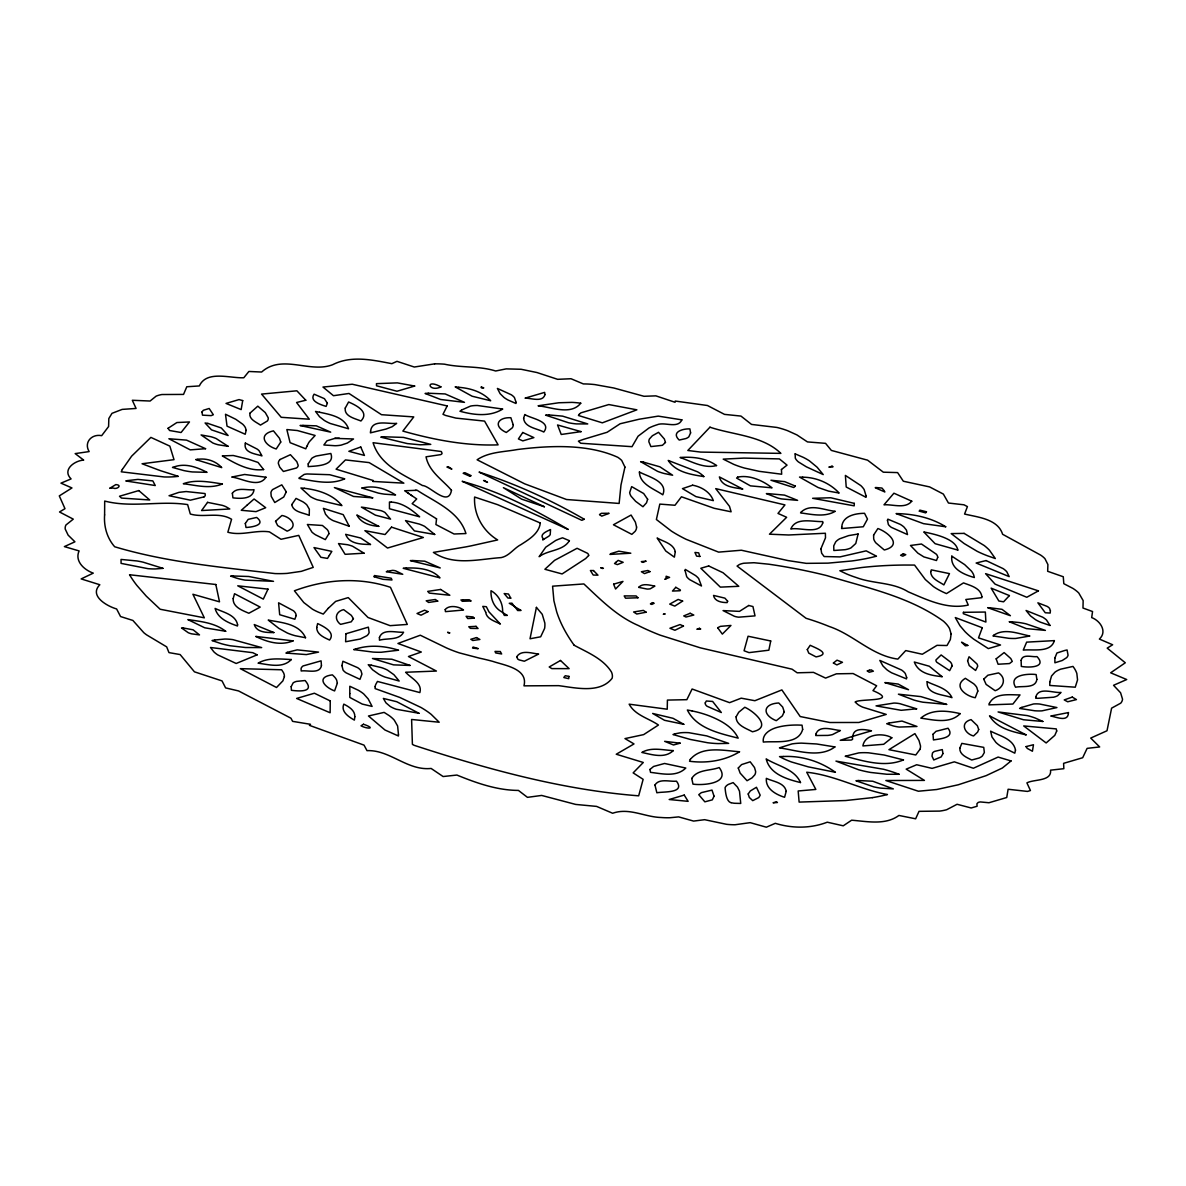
<?xml version="1.0" encoding="UTF-8"?>
<svg xmlns="http://www.w3.org/2000/svg" width="1186" height="1186" viewBox="0 0 1186 1186"><rect width="100%" height="100%" fill="white"/><g stroke="black" fill="none" stroke-linecap="round" stroke-linejoin="round"><path stroke-width="1.5" d="M542.906 539.763L548.644 536.309A28.019 10.896 11.6 0 0 550.215 534.619L550.541 529.564C547.102 531.209 538.414 534.501 543.692 539.17L542.788 539.734M375.206 686.694L375.102 688.592L399.83 697.457L420.971 707.464A78.736 30.643 11.6 0 1 431.215 714.387L439.191 722.23L411.601 719.472L412.402 744.378A48.137 18.724 11.6 0 1 414.033 745.268C486.675 769.017 562.149 789.876 638.676 795.821L643.138 779.335L633.146 772.887L643.301 762.479L616.26 754.237L634.006 743.933L624.978 738.596L643.642 734.623L658.452 725.031C648.712 718.301 635.029 715.247 629.158 704.173L667.229 709.213L667.421 700.081L686.842 699.681L692.105 689.007L729.583 702.661L741.206 698.169L754.874 700.718L781.87 689.911L800.194 716.537L829.859 722.511L858.842 722.482L886.238 714.417L862.859 707.212A18.383 7.16 11.6 0 1 857.789 704.44L855.121 702.053C859.405 698.332 900.619 702.32 872.97 690.623L876.647 685.79L853.09 673.544L836.397 673.826L825.589 678.095L813.477 672.373L797.185 672.803L792.04 669.186L700.348 647.838L660.053 635.118A135.308 52.658 11.6 0 1 638.246 625.467C616.779 616.186 600.59 599.582 583.868 583.942L552.587 586.18L553.906 600.753L556.664 611.739A426.96 166.144 11.6 0 0 574.187 645.273M852.867 736.58C853.223 727.107 865.35 729.509 871.488 730.813L852.304 736.462L852.645 739.13A7.783 3.024 11.6 0 1 851.133 740.064L840.237 740.301L852.304 736.462M478.091 648.534L473.095 647.052L472.532 648.045L477.958 648.742M919.787 510.128L926.488 511.774M926.429 511.848L925.643 512.886L919.091 511.077M875.535 487.49L881.969 488.054L884.03 490.5A59.359 23.097 11.6 0 0 884.86 491.953L875.283 487.802M601.08 567.694L603.392 568.287A5.411 2.105 11.6 0 1 602.503 568.465L601.421 568.168A7.412 2.891 11.6 0 0 600.857 567.931L600.887 567.886M481.368 386.962L483.755 387.881A6.567 2.55 11.6 0 0 483.384 387.97L481.842 388A7.116 2.772 11.6 0 1 481.279 387.748L481.175 387.155M109.987 488.143L115.872 484.57C122.973 485.089 116.658 489.892 113.293 488.069A78.839 30.673 11.6 0 0 109.987 488.143M451.762 468.989L448.086 466.632M451.599 469.063L446.944 467.047L447.878 466.706M664.916 579.242L665.924 578.812L666.161 576.233L669.586 577.389L665.227 579.109M483.562 480.552L487.52 482.391L484.11 480.419M663.3 614.274L665.168 613.888L663.789 614.17M869.382 670.253L871.295 669.882L873.37 671.187L869.249 672.225A25.751 10.022 11.6 0 0 868.76 671.913L867.174 670.92A28.449 11.074 11.6 0 1 869.397 670.268M334.852 438.375L326.951 440.821L323.852 444.987L335.03 445.728A25.855 10.066 11.6 0 0 341.183 445.106L347.365 443.045L353.532 438.968L334.852 438.375L339.27 438.138M415.337 490.352L416.227 490.322M434.58 363.865L414.285 367.023L396.984 361.345L391.825 363.672C372.315 359.936 351.382 355.177 332.688 364.695C309.931 373.531 282.209 353.724 261.617 372.033L248.882 371.47L243.797 377.756C229.98 378.393 206.586 370.076 199.352 385.939L186.795 386.755L183.533 394.419L161.889 394.523A34.364 13.372 11.6 0 0 156.137 396.139L150.103 401.031L132.313 400.275L136.079 408.444L122.173 409.392L111.988 413.336L108.83 418.525L108.593 426.53L101.67 435.677C91.737 433.616 83.569 442.467 89.158 451.584L75.178 453.601L83.672 460.094C74.629 460.613 61.776 469.804 71.086 478.907L60.975 483.147L71.946 487.95L59.3 495.896L64.978 508.675L59.522 511.981L73.28 519.142L65.956 524.983A43.348 16.871 11.6 0 0 65.23 529.075L68.121 535.123L74.926 541.809L64.385 546.598L79.091 550.927C74.451 561.274 84.325 569.992 93.264 573.135L81.167 578.916L99.832 584.742C88.683 595.876 107.214 606.268 116.613 608.952L120.557 616.542L132.876 620.441L143.788 632.672A46.61 18.131 11.6 0 0 146.723 634.94L166.677 646.874L168.961 652.611L180.139 654.568L194.445 671.825L222.034 680.912L225.607 687.91L238.549 690.934L290.955 718.212L292.601 721.355L310.495 724.305L309.413 725.343L364.043 745.134L366.993 750.649C389.853 749.626 407.347 770.959 431.111 768.454L443.104 776.533L456.906 775.051C476.505 783.057 497.008 790.306 518.43 790.425L527.459 797.348L541.661 795.435L575.714 804.434L596.602 806.406L612.628 813.255C629.173 807.399 644.547 817.035 661.017 817.495A40.517 15.774 11.6 0 0 670.001 817.732L678.644 816.887L693.588 821.083L704.647 819.689L726.558 824.314A35.995 14.01 11.6 0 0 735.024 824.759L750.189 822.654L766.349 827.191L775.288 823.321C792.174 828.525 810.69 828.599 827.265 822.194L843.246 825.812L851.622 820.208C867.129 821.409 885.423 825.426 898.914 815.449L915.636 818.8L919.017 811.343L939.683 811.091A47.811 18.605 11.6 0 0 946.695 809.712L957.072 804.271L971.171 807.977L977.101 806.243L976.923 803.737L978.094 802.537A7.501 2.921 11.6 0 1 980.451 801.944L988.946 802.744L1006.736 797.511L1008.115 789.253L1027.476 791.418L1030.441 790.543L1026.913 782.864C1034.044 779.054 1051.878 781.559 1050.559 770.159L1063.842 768.691L1063.605 763.339L1082.685 757.721L1087.117 748.366L1099.659 746.943L1090.72 738.077L1107.012 730.754L1111.608 708.146L1120.726 703.165A42.311 16.471 11.6 0 0 1122.534 699.177L1120.592 692.787L1113.55 685.3L1126.7 679.534L1110.645 672.803L1125.306 662.781L1107.205 648.134L1112.631 644.769L1099.378 639.061C1107.576 631.589 1100.223 620.723 1091.698 617.595L1092.543 611.531L1082.981 608.033L1083.159 600.605L1078.786 593.03A39.449 15.359 11.6 0 0 1072.885 588.389L1063.812 583.69L1063.279 576.752L1047.668 571.296L1047.905 564.551L1044.985 558.739A30.362 11.816 11.6 0 0 1040.611 555.078L1002.615 534.278C997.811 518.919 977.872 517.244 964.574 514.042L967.42 506.6L963.981 504.806L948.444 503.027L943.359 494.073L929.602 486.912L903.332 481.219L897.609 472.591L883.333 472.191L867.574 460.168L831.356 450.428L825.56 443.342L807.458 441.918L796.918 434.921L787.578 430.681A37.166 14.454 11.6 0 0 776.949 427.449L751.524 424.425L740.953 416.078L724.498 414.374L707.449 405.508L675.234 401.046L675.071 402.276L655.873 395.857L643.998 396.287L613.888 388.015L594.883 384.59A48.166 18.739 11.6 0 0 583.349 383.923L571 378.734L557.628 379.327L536.947 372.537L521.143 369.276L506.2 368.876L495.674 370.996C478.833 365.748 461.68 367.971 444.454 364.176A48.715 18.961 11.6 0 0 434.58 363.865M731.317 802.759L733.467 803.144A7.516 2.921 11.6 0 0 734.831 803.278L740.731 803.441L739.501 791.181L737.499 787.133L733.156 782.612L728.352 784.42A28.093 10.926 11.6 0 0 725.076 787.756C725.506 792.47 726.366 801.425 730.961 802.7M574.187 645.273C587.441 652.448 602.992 658.601 611.353 671.839A50.85 19.791 11.6 0 1 612.095 678.318C599.968 693.78 575.818 687.836 558.636 685.656L523.975 685.849C528.378 668.637 504.317 665.302 492.872 661.403A94.183 36.647 11.6 0 0 479.5 658.171L459.293 652.863A64.029 24.921 11.6 0 1 446.44 647.912L420.289 635.222L397.947 643.464L421.312 652.018L408.473 656.51L436.418 671.054L405.642 672.254C410.83 678.14 422.69 683.18 419.874 692.58L377.459 681.446L376.125 683.773A47.633 18.531 11.6 0 0 375.132 686.679M407.954 493.02L408.755 493.554M411.082 495.14L411.839 495.644M349.796 693.602L349.796 697.442L362.279 704.084L372.093 706.411L368.194 698.925L363.776 694.003A34.913 13.58 11.6 0 0 358.202 690.208L349.811 686.264L349.796 693.602M675.279 551.698L674.374 557.153L665.761 551.001L657.148 537.999C663.389 541.661 673.515 543.544 675.279 551.698M291.786 504.599C293.031 512.174 303.512 512.708 309.249 515.376L309.338 509.194L306.922 505.014A24.535 9.547 11.6 0 0 302.801 501.767L296.055 498.402L291.786 504.599M398.466 734.534L398.452 736.002L384.961 729.998L368.475 715.988L384.116 712.386L389.186 715.618A43.689 17.004 11.6 0 1 394.315 720.213L397.621 725.995L398.466 734.534M245.309 523.471L246.006 527.488C251.892 527.133 266.509 525.072 256.665 517.437L248.185 519.364L245.309 523.471M353.413 618.632L351.264 621.805L340.53 624.37C333.859 619.344 335.534 611.546 343.629 609.619L351.323 615.371L353.413 618.632M714.046 796.206L712.312 799.853L704.855 801.825L698.762 794.694L701.341 792.648L712 790.098L714.046 796.206M316.736 627.483C316.543 634.436 324.327 637.608 329.589 640.04C335.875 632.257 323.289 626.327 317.626 623.569L316.736 627.483M485.697 612.228C486.586 619.136 495.125 621.227 500.373 624.058L488.928 611.813L486.349 606.713L482.761 606.387L485.697 612.228M201.976 411.987L202.509 415.159L211.123 415.634L213.332 414.744L209.166 408.488L203.325 410.297L201.976 411.987M341.939 665.568L343.021 669.971A17.568 6.834 11.6 0 0 346.119 672.847L359.981 679.326L361.952 674.063L360.974 670.742A18.012 7.012 11.6 0 0 357.623 667.659L342.902 661.269L341.939 665.568M738.27 768.024L740.138 773.094L747.047 780.714L751.983 777.912L754.815 774.814A41.673 16.219 11.6 0 0 755.615 771.36L754.504 767.535L750.204 761.812L741.576 764.585L738.27 768.024M1026.038 746.602L1027.254 748.41L1032.428 751.242L1033.466 744.734L1026.038 746.602M330.257 700.926L330.123 712.756L296.633 698.45L314.394 693.232L330.257 700.926M245.354 443.06C243.071 452.948 255.479 453.764 261.958 455.884L259.141 450.813A14.973 5.826 11.6 0 0 256.977 448.99L245.354 443.06M983.728 679.148L986.129 684.411L995.173 690.712C1003.608 687.806 1006.825 678.333 998.582 672.907L987.894 675.219L983.728 679.148M104.605 514.917C103.745 526.347 107.007 538.088 114.686 546.761C166.589 562.312 221.367 567.249 275.033 573.579A68.299 26.581 11.6 0 0 287.16 573.387L301.274 571.355L313.237 567.382L298.753 535.375L281.023 539.289L269.4 531.862C255.524 529.786 241.647 536.087 227.845 532.232L231.581 519.26C218.861 511.551 203.799 518.06 190.309 514.012L187.64 504.599C160.11 500.403 131.957 508.097 104.694 501.055L104.605 514.917M445.239 609.545L445.447 611.635L463.474 610.034C459.19 606.387 448.99 604.667 445.239 609.545M942.944 753.57L941.18 756.905L933.767 759.974L932.003 756.149L932.463 753.11A18.679 7.264 11.6 0 1 934.598 751.39L942.292 749.596L942.944 753.57M1054.873 658.067L1054.903 662.796L1062.256 660.498L1066.629 657.681A31.874 12.409 11.6 0 0 1068.052 655.146L1067.074 649.972L1064.88 650.447L1056.904 652.997L1054.873 658.067M286.286 491.834L283.736 497.023L274.767 502.523L271.223 496.341L270.912 492.65A35.921 13.98 11.6 0 1 272.602 489.581L281.794 484.837L286.286 491.834M291.178 686.679L291.415 690.296C299.124 691.29 315.313 692.565 305.128 680.527L296.559 681.387A18.665 7.264 11.6 0 0 293.105 682.928L291.178 686.679M523.619 418.376C524.583 427.583 537.214 428.413 543.796 432.03C552.202 421.238 530.587 418.525 524.79 414.507L523.619 418.376M717.678 627.735L722.333 634.11L730.947 625.452L720.436 626.356L717.678 627.735M951.809 556.16C950.105 569.072 964.337 574.691 974.373 577.538L973.676 574.943A52.11 20.281 11.6 0 0 971.438 571.103L964.663 564.61L951.809 556.16M1050.411 610.731L1050.173 613.058L1045.266 612.762L1037.883 602.814L1047.119 606.387A11.074 4.314 11.6 0 1 1049.506 608.314L1050.411 610.731M927.185 681.728C925.881 694.685 943.596 694.388 951.958 697.664C947.629 688.162 935.724 686.042 927.185 681.728M951.128 634.006L950.342 639.58L947.006 645.525L937.014 645.332L922.308 654.242L905.733 650.565L897.861 659.105C871.562 655.517 853.668 634.673 829.147 626.46A114.152 44.416 11.6 0 0 806.065 618.291L737.069 566.063L739.293 564.595A23.809 9.266 11.6 0 1 743.83 563.231L753.955 562.727L768.706 564.195A230.069 89.528 11.6 0 1 827.072 575.67C866.669 587.767 909.262 596.499 943.419 621.168A59.433 23.127 11.6 0 1 949.601 628.699L951.128 634.006M337.343 683.136L334.6 690.919C324.208 687.05 315.758 676.969 332.391 674.864L334.645 677.087A34.928 13.595 11.6 0 1 336.676 680.201L337.343 683.136M246.139 430.385L245.22 434.254L227.03 426.159L225.488 414.24L235.806 419.31L242.7 424.203A30.717 11.949 11.6 0 1 245.487 427.879L246.139 430.385M1049.788 682.069L1049.773 685.449L1075.257 687.198L1077.54 679.904L1076.844 673.5A80.574 31.355 11.6 0 0 1074.042 667.911L1072.974 666.428L1060.684 669.171A50.687 19.732 11.6 0 0 1054.932 672.21L1051.537 676.005L1049.788 682.069M705.255 702.927L705.388 704.217A11.667 4.536 11.6 0 0 707.019 706.233L721.34 712.534L712.638 701.445L706.337 701L705.255 702.927M981.86 596.691L981.815 597.67L965.819 599.493L968.25 605.053C947.406 609.856 926.933 599.775 908.224 591.829C892.539 582.029 873.311 583.942 856.336 577.552A51.458 20.029 11.6 0 1 846.344 573.831L839.851 570.733L861.614 567.545A254.264 98.942 11.6 0 1 904.251 565.04L914.554 565.07L925.317 579.524L933.412 586.581A51.724 20.132 11.6 0 0 942.603 591.844L946.458 593.608L963.492 582.904C970.311 585.528 980.837 587.989 981.86 596.691M345.941 633.754L345.615 641.745L360.203 639.046L366.919 635.696A35.476 13.802 11.6 0 0 369.128 632.464L368.372 627.157L345.941 633.754M820.905 548.777L821.661 553.225L824.137 556.545L840.014 556.901L866.18 550.853L876.454 556.19A191.331 74.451 11.6 0 1 851.637 560.993L828.006 563.142L806.243 563.35L787.889 560.563L741.369 550.23L718.612 552.127L686.249 539.363A105.613 41.095 11.6 0 1 671.409 531.106L656.392 519.512L659.816 504.094L674.982 505.266L681.446 496.786L714.224 508.305L731.125 511.803L729.479 506.318L715.736 488.632L784.954 504.91L777.986 513.419L786.644 517.289L769.477 534.189L788.66 534.99L825.382 533.255L825.486 537.836L820.905 548.777M513.197 424.736L513.167 425.596A30.54 11.89 11.6 0 1 512.219 427.894L506.289 432.475C492.857 426.337 497.571 417.087 510.855 417.724L513.197 424.736M854.305 503.368L854.187 505.844L812.632 498.298L830.734 497.764L854.305 503.368M1021.116 660.32L1021.324 666.399C1028.306 667.792 1047.446 667.762 1037.009 656.599C1032.235 657.34 1022.584 653.516 1021.116 660.32M379.431 637.519L379.461 640.203C387.185 637.92 399.371 640.603 403.566 632.227C396.198 632.82 382.618 628.12 379.431 637.519M1036.861 679.37C1035.719 688.814 1022.095 685.656 1015.542 687.228C1008.1 674.671 1028.351 673.529 1036.134 674.552L1036.861 679.37M233.182 598.634C232.604 607.099 242.581 610.508 248.852 613.251L260.194 607.084L234.531 593.726L233.182 598.634M977.827 691.038L975.263 697.724C965.864 696.212 952.462 686.012 965.36 678.318L973.676 683.759A31.785 12.364 11.6 0 1 976.819 687.509L977.827 691.038M959.815 748.262C959.474 754.741 966.975 757.587 971.734 760.018L979.117 758.017A31.785 12.364 11.6 0 0 982.408 755.927L984.35 752.502L983.743 747.373L961.831 743.385L959.815 748.262M866.121 496.03L866.047 497.334L846.211 487.016L845.396 475.438L860.784 485.563A46.55 18.116 11.6 0 1 864.134 489.536L866.121 496.03M624.933 467.091L620.975 485.03L619.136 503.442L566.523 499.514L524.672 483.829L477.098 459.783C488.943 451.777 503.739 452.044 517.333 449.538C549.578 445.506 587.796 443.683 617.758 457.292A30.199 11.756 11.6 0 1 621.731 460.479L624.933 467.091M748.203 793.968L749.315 797.466L752.739 800.639L758.788 797.57L760.196 795.213L756.46 787.282L750.323 790.943L748.203 793.968M354.822 716.744L354.377 720.095C348.862 717.011 340.545 711.63 343.821 704.143C348.743 706.663 355.133 710.34 354.822 716.744M822.758 522.937C819.022 534.975 800.016 527.044 790.825 529.015C795.85 516.74 812.573 522.018 822.699 521.573L822.758 522.937M1056.711 731.006L1054.799 735.364L1046.141 742.955L1023.711 725.936L1056.252 728.901L1056.711 731.006M654.954 785.028L656.866 792.782C663.404 791.403 685.716 793.493 676.465 781.159C669.808 781.915 659.09 778.09 654.954 785.028M736.106 716.833C735.898 725.343 746.365 728.397 752.443 731.777C772.931 727.581 754.266 711.481 744.808 707.256L738.73 712.237L736.106 716.833M691.764 778.461L692.98 784.124C702.972 785.636 731.139 783.62 719.205 767.55C710.281 770.885 697.16 769.314 691.764 778.461M967.598 660.765L969.229 665.598L975.589 670.461L977.664 666.339A23.661 9.206 11.6 0 0 976.923 663.908L969.066 656.762L967.598 660.765M952.091 665.895L949.66 670.653L936.836 662.277A12.156 4.729 11.6 0 1 935.962 659.95L941.135 654.954L950.475 662.055A26.477 10.303 11.6 0 1 951.973 664.946L952.091 665.895M781.426 469.523L781.678 474.222L759.173 471.331L744.467 468.055A44.371 17.271 11.6 0 1 733.689 464.334L723.208 459.13L743.963 458.092L779.395 458.908L787.03 465.12L781.426 469.523M815.835 734.238L815.731 735.528L827.828 735.409A31.844 12.394 11.6 0 0 832.572 734.549L840.385 730.517C833.002 729.968 819.17 724.424 815.835 734.238M685.078 570.51L686.694 576.692A26.225 10.214 11.6 0 0 689.733 579.672L701.489 585.988L698.673 578.575A34.186 13.298 11.6 0 0 695.589 575.595L685.286 569.399L685.078 570.51M636.585 527.044L636.497 528.17A45.187 17.582 11.6 0 1 635.103 531.372L631.827 534.352L613.429 524.775L631.085 515.05L635.385 522.151L636.585 527.044M296.189 615.549L294.869 619.24L279.688 614.704L278.577 602.799L293.476 610.775A21.185 8.243 11.6 0 1 295.759 613.696L296.189 615.549M647.645 499.291L646.518 502.805L642.96 506.748L635.622 501.322L631.071 496.237A40.146 15.626 11.6 0 1 629.677 492.575L631.664 486.631L643.672 493.524L647.645 499.291M786.199 791.358L784.583 797.274C776.029 794.605 765.355 788.853 766.349 778.342C773.02 781.604 784.658 782.538 786.199 791.358M544.952 394.627C542.817 402.677 530.928 398.007 525.072 398.14L544.641 392.388L544.952 394.627M858.115 534.011L855.773 543.499L850.97 547.888A29.442 11.46 11.6 0 1 845.144 549.681L833.847 550.497L833.743 545.856L835.656 541.958A47.677 18.546 11.6 0 1 839.718 538.77L848.642 535.612L858.115 534.011M639.402 472.028C639.625 484.244 654.242 488.943 662.796 494.814C668.474 481.412 647.897 476.609 639.402 472.028M930.713 571.637C930.684 578.635 939.001 581.555 943.863 584.906L949.482 573.624L931.336 569.873L930.713 571.637M308.227 463.874L308.167 466.632C315.861 465.905 335.401 466.068 330.835 453.482L316.188 456.047A39.153 15.24 11.6 0 0 311.71 458.389L308.227 463.874M321.45 665.539C320.027 674.374 307.248 669.942 301.2 670.994L301.081 668.593A23.364 9.088 11.6 0 1 303.097 665.939L321.08 660.854L321.45 665.539M690.593 432.89L688.844 436.819A24.239 9.429 11.6 0 1 685.908 438.553L679.207 440.065C670.639 431.926 683.121 428.531 689.896 428.917L690.593 432.89M937.726 557.331L936.466 560.518L923.894 556.916L917.845 553.121L910.492 545.471L921.478 544.018L936.391 554.247A21.926 8.539 11.6 0 1 937.726 557.331M1035.823 696.938L1035.704 698.228L1038.032 698.302L1053.568 697.22A27.026 10.511 11.6 0 0 1057.586 695.722L1061.04 692.431C1053.642 693.321 1038.551 686.516 1035.823 696.938M649.943 769.477L650.536 772.353C662.07 773.717 676.494 777.334 685.79 768.039L664.56 763.473L653.59 766.467L649.943 769.477M906.653 677.473L906.519 678.896L891.768 672.877A33.267 12.942 11.6 0 1 886.668 669.571L882.918 665.924L879.819 660.409L901.597 670.046A23.824 9.266 11.6 0 1 905.318 673.559L906.653 677.473M568.969 676.405L568.746 678.674L563.824 677.547A41.895 16.307 11.6 0 0 564.047 677.147L565.277 675.723L568.969 676.405M963.432 612.317L963.299 613.666L985.892 622.057L985.344 612.05L963.432 612.317M807.295 649.587L808.748 653.101L816.072 656.896C831.994 653.946 816.383 648.268 810.201 645.288L807.295 649.587M284.388 676.509L282.92 680.823L276.516 687.495L240.313 668.652L281.66 669.779L283.498 672.684A43.215 16.812 11.6 0 1 284.388 676.509M232.337 493.243L232.93 497.853C240.209 498.669 252.707 499.499 254.041 489.714C247.325 490.619 236.874 486.764 232.337 493.243M237.585 624.77L237.452 625.986C228.542 622.917 217.72 618.543 215.111 608.418C223.042 612.258 235.732 614.63 237.585 624.77M436.552 518.845L435.914 524.553L454.045 533.996L465.95 533.552C459.264 511.418 434.951 501.989 417.146 490.278L404.648 490.767L416.716 498.95L412.15 503.665L436.552 518.845M841.763 526.969L841.586 528.541L863.289 526.762L867.485 519.083L864.55 513.316C855.536 513.345 842.49 515.821 841.763 526.969M887.469 520.298L888.358 524.494A19.599 7.62 11.6 0 0 891.353 527.37L907.498 534.56L906.46 530.142L904.088 527.162A23.527 9.162 11.6 0 0 900.248 524.36L887.854 519.157L887.469 520.298M328.878 533.774L325.32 539.615L315.609 534.856A29.19 11.356 11.6 0 1 311.918 532.084L307.396 524.494L322.444 525.487L327.039 529.401A25.529 9.933 11.6 0 1 328.626 532.069L328.878 533.774M932.997 734.282L933.441 739.945C939.49 738.834 955.486 738.048 948.059 728.248L936.036 731.302L932.997 734.282M802.67 729.42C798.252 745.134 775.792 740.835 763.31 742.065C762.005 733.437 771.389 728.693 778.431 727.062A55.357 21.541 11.6 0 1 797.496 725.031L802.032 725.165L802.67 729.42M370.61 431.141L370.403 432.86L386.058 429.05L392.21 426.693L396.643 423.358C388.578 424.395 371.915 418.806 370.61 431.141M996.166 658.823L998.078 664.234L1009.494 663.567L1012.281 661.403L1010.768 658.526L1004.127 652.582L996.166 658.823M1015.498 750.101L1014.786 753.169L1000.999 746.365A38.886 15.136 11.6 0 1 995.869 742.362L991.956 736.921L990.621 731.154C999.398 735.839 1013.378 738.789 1015.498 750.101M327.38 403.225L326.091 406.398C321.243 404.826 309.012 401.298 314.112 394.182L324.43 398.674L327.38 403.225M540.297 523.011C539.052 533.463 529.045 539.393 521.01 544.582C513.879 548.214 509.461 555.863 501.233 557.598C478.759 559.11 453.823 566.182 433.409 552.409L465.327 546.983A360.351 140.215 11.6 0 0 471.213 545.827L497.646 539.941C482.732 530.987 473.599 514.442 474.593 497.038L497.69 504.702L540.297 523.011M451.481 490.307C448.352 507.652 430.088 485.697 422.498 485.534C403.625 474.815 379.98 465.431 373.071 442.704L441.34 451.525L442.037 453.274A6.716 2.609 11.6 0 1 440.406 454.683L426.026 456.818C429.065 471.835 442.838 480.034 451.481 490.307M516.118 402.425L515.954 403.477L508.127 400.053A27.486 10.689 11.6 0 1 503.931 397.399L500.107 393.663L497.408 388.445L511.329 394.79A21.689 8.435 11.6 0 1 514.428 397.547L516.118 402.425M873.608 535.064L873.697 538.933A39.108 15.225 11.6 0 0 875.876 542.891L884.311 549.993C903.213 545.264 888.181 532.188 877.907 528.541L873.608 535.064M516.799 656.703L517.645 658.956A5.144 2.001 11.6 0 0 519.32 659.95L524.345 661.225L538.622 654.064C531.877 653.367 521.247 649.483 516.799 656.703M1054.384 640.618C1050.722 653.13 1033.199 649.024 1023.266 650.106L1026.646 642.145L1054.384 640.618M280.756 442.022L276.219 448.96C264.819 445.61 257.451 434.447 273.447 430.859L279.466 438.271L280.756 442.022M275.552 521.321L277.672 525.591L287.16 531.165C299.109 526.421 290.778 516.977 281.912 515.48L275.552 521.321M345.259 408.073C344.029 416.449 355.163 418.51 360.915 421C369.958 411.883 355.681 405.093 348.595 401.995L345.259 408.073M242.7 400.586L241.158 409.6L226.037 403.418L239.023 399.593L242.7 400.586M784.242 711.763L782.345 715.899L776.281 720.688C761.931 714.98 762.717 703.802 778.757 702.987L782.686 707.064L784.242 711.763M374.183 576.767L382.959 579.317L392.003 579.984L391.232 578.234L374.405 575.551L374.183 576.767M978.702 729.449L977.635 732.103L973.543 735.972C964.5 733.63 959.518 722.704 971.067 719.62L977.353 725.669L978.702 729.449M681.876 419.859C677.725 429.184 664.442 421.43 656.925 424.84A94.361 36.722 11.6 0 0 648.964 427.998L638.083 436.196L632.005 446.677L580.68 443.238L578.397 441.162L582.86 439.591A75.771 29.487 11.6 0 1 585.662 438.716L607.128 432.267L620.13 423.758L639.195 419.221L658.23 416.123L681.876 419.859M891.828 737.796L883.674 744.289L862.889 745.935C864.831 733.422 883.763 732.74 891.828 737.796M770.722 640.989L768.854 650.195L749.033 652.626L744.067 650.758L748.069 636.23L770.722 640.989M536.413 607.38L530.023 638.765L540.668 636.793L544.596 628.447A130.742 50.879 11.6 0 0 544.834 623.035L542.239 614.304L536.413 607.38M1068.453 712.578C1068.349 722.63 1056.37 716.937 1050.781 716.033L1068.453 712.578M795.169 453.867L795.287 458.107A24.446 9.518 11.6 0 0 798.445 461.947L806.361 466.824L823.232 474.593L817.124 467.225L809.415 460.85A43.23 16.826 11.6 0 0 803.174 457.307L795.169 453.867M727.641 601.213L727.122 602.592C721.963 602.577 714.684 601.569 713.527 595.416L724.898 598.144L727.641 601.213M613.607 584.179L615.578 589.012L622.976 581.407L613.607 584.179M588.641 555.508L585.691 558.547L562.105 573.95L544.878 569.28L554.559 560.37L577.078 548.288L587.515 553.299A9.681 3.766 11.6 0 1 588.612 554.974L588.641 555.508M249.964 413.173C248.6 419.31 256.487 422.216 260.475 425.092L267.413 420.941A27.219 10.585 11.6 0 0 268.199 417.754L265.279 412.58L257.807 406.161L249.964 413.173M665.465 442.452L662.411 445.313L650.892 446.588L648.89 441.844A34.69 13.506 11.6 0 1 649.454 438.953L652.374 435.751L658.526 432.312L664.353 438.983L665.465 442.452M989.42 703.328L988.916 704.869L1012.918 704.039L1020.004 694.922C1009.894 694.981 995.024 692.491 989.42 703.328M372.953 481.442L403.863 483.162L369.128 462.599L345.452 459.916L336.083 469.182L373.264 480.523L372.953 481.442M440.925 386.888C428.457 392.759 424.647 377.963 440.925 386.888M982.29 627.75L978.509 637.89L1000.51 645.006L988.309 648.594L973.765 639.195A108.578 42.251 11.6 0 1 964.959 631.575L959.948 625.689L955.308 617.565L982.29 627.75M690.296 759.411L689.54 761.249C706.693 763.502 724.676 760.804 739.604 751.761C723.697 750.619 702.023 745.46 690.296 759.411M265.96 477.217C258.681 488.617 241.914 478.225 231.759 477.054L244.612 474.474L265.96 477.217M306.922 446.247L305.766 448.827L290.096 442.675L286.849 429.554L297.33 430.533L315.135 435.47L309.59 441.459A81.463 31.696 11.6 0 0 308.538 442.986L306.922 446.247M122.336 469.434L121.254 471.806L164.128 476.95A56.498 21.985 11.6 0 0 174.757 476.713L178.315 476.357L160.97 470.827A104.694 40.739 11.6 0 1 158.034 469.775L142.068 463.756L174.016 459.664L169.85 446.129L150.889 437.397L131.631 456.165L122.336 469.434M919.921 749.404L915.77 754.963L888.951 749.671L914.91 733.615L919.017 740.538L920.499 745.92A55.401 21.556 11.6 0 1 919.921 749.404M268.006 589.145L263.307 599.108L237.749 585.81L268.006 589.145M299.361 477.854L299.05 478.477C313.934 481.012 330.271 485.296 344.741 478.818L329.678 474.711L307.07 473.97A15.107 5.886 11.6 0 0 304.09 474.474L299.361 477.854M569.399 540.697C563.024 551.105 548.273 549.77 539.126 556.694L545.723 547.22L555.641 540.519A96.11 37.403 11.6 0 1 562.564 537.821L569.399 540.697M447.181 405.938L442.986 414.314L445.58 415.441L455.884 418.095L484.57 421.104L498.12 444.854C465.92 446.055 433.735 439.784 402.855 431.081L413.781 416.909L381.507 414.7L348.995 393.47L333.474 395.709L322.992 387.051L352.242 384.234L447.181 405.938M580.755 403.21C570.851 415.678 551.238 407.065 538.088 405.79L558.799 402.766L571.889 402.38A39.494 15.359 11.6 0 1 580.755 403.21M168.012 428.324L169.628 430.518L181.087 432.519L189.463 421.964L176.877 422.542L168.086 428.279M911.767 501.189C905.363 509.179 892.791 504.169 884 504.806L893.918 493.213L911.767 501.189M329.337 555.433L327.499 558.413L320.917 557.301L313.993 547.576L331.843 551.386L329.337 555.433M638.691 587.366L647.156 589.071A11.267 4.388 11.6 0 0 650.269 588.79L654.88 586.106C649.765 585.247 642.753 582.815 638.691 587.366M579.361 414.21L578.442 415.485L602.325 422.839L636.882 409.822L608.803 404.559L580.858 412.861L579.361 414.21M522.759 432.49L518.415 438.939L522.818 440.881L533.878 437.619L522.759 432.49M834.885 746.928C819.452 758.521 796.933 750.367 779.454 747.847L792.011 743.904A46.387 18.042 11.6 0 1 801.499 743.133L816.65 743.978L834.885 746.928M207.55 502.36L201.59 510.543L229.787 508.972L226.141 506.822A14.024 5.456 11.6 0 0 222.271 505.34L207.55 502.36M328.344 608.24L323.259 614.081L318.574 612.243A34.75 13.52 11.6 0 1 312.422 609.159L303.794 602.547L294.41 590.791C325.305 579.242 358.824 576.796 390.461 587.322L407.302 624.429L390.09 625.659L368.001 617.491L348.239 597.596L335.653 601.391L328.344 608.24M599.567 514.576L601.702 516.147L609.1 513.33A75.252 29.279 11.6 0 1 606.002 513.286L601.361 513.316L599.567 514.576M1011.05 760.938L1002.333 768.039L986.1 775.659L958.229 784.791L936.777 789.505L918.364 791.225L885.853 780.521L924.428 780.403L906.193 769.151L916.674 764.748L932.077 768.38L954.33 761.842L973.365 768.246L998.123 757.068L1011.05 760.938M801.469 511.774L800.535 512.886C811.906 514.368 824.774 517.541 835.285 511.285C824.581 510.365 810.72 503.353 801.469 511.774M280.059 459.501L279.259 460.435A29.531 11.489 11.6 0 0 278.369 463.563L279.763 467.195L283.41 471.465L296.47 467.996A18.264 7.116 11.6 0 0 298.175 465.327L296.811 461.65L290.407 454.698L280.059 459.501M391.528 527.147L385.079 534.53L364.873 530.661L387.525 548.036L423.372 537.495L391.528 527.147M675.798 587.307L672.477 591.058L679.993 590.747A2.683 1.038 11.6 0 0 680.245 589.916L675.798 587.307M1009.405 595.594L1003.578 601.821L998.849 601.005L991.14 588.137L1009.405 595.594M709.954 427.197L687.836 450.487L700.615 452.088L780.877 453.378C762.42 435.529 733.319 435.025 709.954 427.197M737.662 477.143L737.203 477.587A25.988 10.111 11.6 0 1 736.595 478.077L750.427 485.86L772.056 487.831C762.702 480.478 749.448 474.608 737.662 477.143M960.171 713.631C949.897 724.216 933.634 719.932 920.81 718.123C931.781 708.768 947.199 710.651 960.171 713.631M795.346 486.082L793.76 487.52L770.959 480.241L784.643 481.635L795.346 486.082M247.029 505.206L241.277 510.291L256.028 511.626L265.708 507.712L254.071 498.995L247.029 505.206M291.341 659.535C282.639 668.682 268.955 664.575 258.103 663.167C268.08 657.296 280.311 659.09 291.341 659.535M616.335 561.942L614.511 563.513L617.372 564.61L623.169 562.312L618.158 560.37L616.335 561.942M610.864 553.64L609.93 554.425L630.804 553.21L618.81 551.193L610.864 553.64M833.402 663.018L836.871 664.916L842.46 662.307L837.005 660.157L833.402 663.018M994.239 634.91L992.964 635.918L1008.856 638.32A34.735 13.52 11.6 0 0 1015.794 638.453L1029.848 636.007C1018.492 633.798 1005.031 627.957 994.239 634.91M673.322 750.605C664.664 758.847 652.004 754.592 641.848 752.443C651.336 746.824 662.974 750.175 673.322 750.605M461.636 410.015L459.975 411.245C473.881 415.056 489.833 417.087 502.716 409.051L477.409 405.493A22.727 8.851 11.6 0 0 470.545 406.086L461.636 410.015M680.156 743.177L673.515 744.971L664.634 741.339L680.156 743.177M682.632 601.08L674.79 606.09L669.734 604.104L678.17 599.434L682.632 601.08M748.722 605.483L739.486 611.368L723.06 610.597L734.327 616.246A7.472 2.906 11.6 0 0 738.804 617.18L755.022 615.875L752.947 606.55L748.722 605.483M363.494 724.246L361.004 725.817C367.704 729.331 376.54 728.723 363.494 724.246M652.508 602.636L650.432 603.882L651.796 604.43L654.153 603.289L652.508 602.636M560.504 660.469L549.192 666.977L551.861 668.607L569.117 668.637L560.504 660.469M716.537 465.549C704.217 468.915 691.512 461.458 680.082 457.485C692.683 456.595 705.996 457.944 716.537 465.549M903.361 553.743L900.619 555.3L902.798 556.175L905.763 554.707L903.361 553.743M1038.432 590.865L1026.794 597.27L995.069 584.12L985.596 573.668L1038.432 590.865M287.234 652.344L285.93 653.056L306.373 654.583L318.56 652.107L297.197 649.869L287.234 652.344M203.992 496.89L190.368 500.181L169.049 495.718L178.982 492.353L186.172 491.538L205.03 493.554L205.297 495.17A12.661 4.922 11.6 0 1 203.992 496.89M427.968 611.635L421.045 615.193L417.042 613.503L424.544 610.182L427.968 611.635M683.477 626.075L674.908 630.27L669.942 628.254L680.082 624.562L683.477 626.075M1021.828 707.39L1019.619 708.427L1034.741 710.77A30.91 12.023 11.6 0 0 1041.945 710.859L1056.919 707.568L1039.692 704.039A17.479 6.805 11.6 0 0 1033.48 703.98L1021.828 707.39M584.268 519.246L581.837 520.328L479.07 472.102C515.747 483.858 550.941 499.988 584.268 519.246M387.362 571.281L386.31 571.741L402.751 574.291L395.561 570.822A5.633 2.194 11.6 0 0 392.522 570.377L387.362 571.281M257.14 654.85L236.177 663.478L217.661 654.85A35.358 13.758 11.6 0 1 213.851 651.826L210.5 647.497L252.781 652.685L257.14 654.85M645.881 561.171L642.945 562.386L641.344 561.615L645.881 561.171M690.148 613.295L683.759 615.919L685.968 617.016L693.795 615.045L690.148 613.295M903.465 759.915C884.667 767.757 863.882 761.101 845.218 756.253L858.812 752.888A35.002 13.624 11.6 0 1 868.582 752.813L884.178 755.022L903.465 759.915M222.375 483.962C209.878 489.21 196.164 485.296 183.326 483.71C195.912 479.203 209.581 482.02 222.375 483.962M699.399 628.328L696.879 629.262L700.704 628.98L699.399 628.328M360.737 447.003L348.862 451.303L364.443 455.424L360.737 447.003M469.745 476.194L463.192 473.288L464.882 472.68L471.183 475.675L469.745 476.194M649.972 571.622L644.487 573.594L641.404 571.741L647.882 570.496L649.972 571.622M1072.263 697.086L1064.242 699.918L1067.697 701.771L1076.428 699.592L1072.263 697.086M692.639 485.207L682.484 488.632L695.945 496.608L713.335 500.625C710.266 491.968 701.311 486.779 692.639 485.207M675.205 733.793L673.011 734.534L690.356 739.456L707.642 742.747A49.827 19.391 11.6 0 0 718.093 743.592L728.664 743.385L706.723 735.898L688.858 732.696A26.937 10.481 11.6 0 0 680.141 732.844L675.205 733.793M174.638 466.765L172.489 467.417L183.652 470.531A34.765 13.535 11.6 0 0 192.265 471.939L207.061 472.339C197.202 467.299 185.698 462.896 174.638 466.765M414.67 386.043L396.999 391.247L376.525 385.776L376.466 383.641L397.369 382.885L414.67 386.043M138.792 490.574L119.504 496.252L121.476 498.076L149.718 499.973L138.792 490.574M832.023 466.217L828.881 467.151L833.076 466.765L832.023 466.217M708.679 565.959L700.807 568.272L720.347 587.129L738.774 586.299L723.06 572.749L708.679 565.959M476.535 637.594L470.812 639.284L472.814 640.499L479.885 639.476L476.535 637.594M684.233 795.08L669.186 799.512L688.117 801.336L684.233 795.08M356.126 648.875L353.695 649.587L373.027 652.078A51.813 20.162 11.6 0 0 381.269 652.256L398.555 650.21C384.887 645.896 369.973 644.576 356.126 648.875M889.203 723L886.713 723.727L893.251 725.921A17.434 6.79 11.6 0 0 899.196 727.062L916.971 726.469L901.997 721.058L889.203 723M916.615 708.813L901.167 710.295L876.039 705.878L893.962 703.061A13.431 5.218 11.6 0 1 899.952 703.698L916.615 708.813M293.046 640.885C280.578 645.985 267.25 642.115 255.761 636.408L293.046 640.885M986.07 560.563L976.137 563.024L1009.197 576.618L1006.795 571.771A27.278 10.615 11.6 0 0 1003.178 568.643L986.07 560.563M305.78 400.231L296.574 402.499L309.309 419.207L281.215 417.309L261.572 394.093L296.885 390.802L305.78 400.231M263.633 469.567C248.808 471.509 234.65 463.163 222.301 455.913L233.257 455.498L248.719 459.308L258.029 462.436L263.633 469.567M776.415 801.944L773.079 802.759L777.423 802.507L776.415 801.944M214.636 640.025L212.042 640.559L221.219 643.657A38.738 15.077 11.6 0 0 230.247 645.777L245.487 647.512L261.676 647.6L232.812 639.625A25.647 9.977 11.6 0 0 224.777 639.046L214.636 640.025M646.148 612.213L636.763 614.022L633.62 611.976L643.346 610.39L646.148 612.213M127.851 480.582L125.805 480.953L155.247 485.534L152.831 480.908L137.887 479.411L127.851 480.582M967.806 645.436L965.374 645.836L961.564 642.189L967.806 645.436M364.191 487.609L361.671 487.98L378.304 493.079A34.468 13.417 11.6 0 0 384.664 494.177L395.561 494.962C386.354 488.914 375.191 485.459 364.191 487.609M440.643 589.457L427.731 591.399L429.302 593.104L449.835 595.253L440.643 589.457M872.347 797.644L845.662 800.535L799.127 802.092L798.178 790.973L815.849 789.431L806.732 772.234C834.766 775.184 859.909 789.416 887.439 794.546A178.523 69.47 11.6 0 1 872.347 797.644M437.708 601.109L428.62 602.444L426.219 600.798L435.336 599.493L437.708 601.109M581.081 431.63L561.23 434.476L557.553 424.988L581.081 431.63M383.493 436.774L380.795 437.145L407.302 443.579L420.244 444.809L430.77 444.379L403.477 437.412L383.493 436.774M162.942 568.346L155.499 568.939A34.913 13.595 11.6 0 1 147.953 568.657L121.076 563.38L121.046 559.436L136.864 560.948A30.302 11.786 11.6 0 1 143.239 562.208L162.942 568.346M197.766 459.308L195.72 459.56L221.738 467.61C215.763 460.969 206.527 458.033 197.766 459.308M406.146 568.035L403.21 568.302L439.991 577.864C431.704 568.568 417.813 567.649 406.146 568.035M858.367 780.536L855.936 780.744L873.756 786.852A31.429 12.231 11.6 0 0 880.798 788.141L893.34 788.898L872.763 781.233L858.367 780.536M205.563 448.693L190.264 449.879L168.886 438.746L186.543 440.125L205.563 448.693M410.06 665.435L393.559 664.872L372.463 658.512L391.825 659.223L410.06 665.435M428.265 393.233L425.092 393.455L440.629 399.489L464.482 402.35L445.18 393.945L428.265 393.233M548.733 414.922L545.59 415.144L568.554 422.75A26.863 10.452 11.6 0 0 576.352 423.906L587.752 423.936L562.579 416.138L548.733 414.922M449.657 632.894L447.671 632.405L449.657 632.894M364.043 553.195L345.096 554.322L338.529 543.573L347.498 544.715A14.529 5.648 11.6 0 1 352.598 546.257L364.043 553.195M474.163 618.173L467.714 618.558L466.113 616.305L473.081 616.942L474.163 618.173M476.046 626.356L468.781 626.742L470.368 628.358L478.047 628.506L476.046 626.356M302.993 425.403L300.073 425.522L330.701 432.149L316.336 425.848L302.993 425.403M520.017 610.464L517.674 610.553L514.694 606.446L509.268 603.289L512.026 603.185L514.116 606.372L521.069 610.419L520.017 610.464M233.242 575.996L230.633 576.085L236.548 578.131A29.19 11.356 11.6 0 0 245.028 580.117L273.506 581.333L248.749 576.5L233.242 575.996M637.935 597.774L625.526 598.204L624.177 595.906L636.141 595.95L637.935 597.774M462.985 599.879L460.939 599.953L462.288 601.287L471.168 600.976A20.918 8.139 11.6 0 1 470.709 600.679L469.256 599.775A59.181 23.023 11.6 0 0 465.549 599.805L462.985 599.879M783.59 756.49L779.528 756.609L782.419 758.121A47.87 18.635 11.6 0 0 791.566 762.005L808.363 766.882L835.404 772.279C820.445 761.501 802.062 755.66 783.59 756.49M412.861 560.533L410.356 560.607L440.243 567.946L424.781 561.2L412.861 560.533M899.062 774.28L886.861 774.25L870.598 772.442A51.22 19.925 11.6 0 1 858.62 769.758L835.952 761.101L883.6 769.284A61.731 24.016 11.6 0 1 895.178 772.842L899.062 774.28M957.814 550.082L935.117 543.692L923.79 531.951C935.131 534.263 955.812 538.74 957.814 550.082M964.129 533.389L951.187 533.596L964.159 543.559L977.22 551.342A62.68 24.387 11.6 0 0 987.315 555.73L995.336 558.547L989.42 550.185A74.733 29.087 11.6 0 0 984.202 545.516L964.129 533.389M372.671 497.809L353.561 496.46L334.393 487.579L372.671 497.809M1042.85 721.473L1023.488 719.754L998.078 711.941L1027.298 715.603A28.523 11.104 11.6 0 1 1035.082 717.975L1042.85 721.473M507.193 615.401L504.317 615.401L503.042 612.525C494.532 608.626 490.515 599.686 491.019 590.717C498.728 595.016 503.19 603.733 502.582 612.48L507.193 615.401M273.862 632.553C266.909 632.553 256.828 632.716 254.264 624.562L273.862 632.553M593.489 570.555L590.391 570.51L593.222 575.047L597.966 575.166L593.489 570.555M946.621 704.395L922.871 702.201A40.709 15.833 11.6 0 1 913.828 700.022L898.41 694.181L920.81 696.597L946.621 704.395M183.4 628.002L181.547 627.957L188.189 632.672A9.977 3.884 11.6 0 0 191.643 633.843L199.5 634.91L193.14 629.825L183.4 628.002M500.314 651.559L495.007 651.41L495.674 652.952L501.648 653.96L500.314 651.559M768.513 493.672L766.378 493.598L777.423 497.912A14.262 5.545 11.6 0 0 781.811 498.95L797.615 500.359L784.509 495.111L768.513 493.672M510.751 598.144L507.964 598.055L504.183 593.578L508.483 594.008L510.751 598.144M802.729 477.187L799.527 477.083L818.014 487.476L828.688 491.152L839.154 493.035C829.77 483.028 816.428 477.306 802.729 477.187M945.702 526.762L923.538 523.663L896.097 513.582C913.353 513.864 930.936 517.467 945.702 526.762M1011.732 621.805L1009.182 621.716L1026.305 628.595L1045.4 630.403L1025.92 623.806A32.452 12.631 11.6 0 0 1019.026 622.517L1011.732 621.805M370.477 544.493C361.567 544.226 349.425 544.389 345.66 534.337L360.677 538.014L370.477 544.493M990.384 607.84L987.701 607.692L1010.398 615.697L1001.992 609.322L990.384 607.84M887.276 682.736L884.845 682.602L908.535 689.718L898.187 684.07L887.276 682.736M391.35 502.108L389.453 502.004L389.453 508.75L419.622 516.799C411.69 509.683 402.425 502.701 391.35 502.108M225.681 631.278L204.733 627.794L187.862 619.596C200.879 621.479 214.962 622.872 225.681 631.278M418.969 713.275L396.213 709.243A17.553 6.834 11.6 0 1 390.15 706.411L385.954 702.838L383.36 698.435L396.761 701.727L418.969 713.275M228.112 446.321L218.268 444.794A15.818 6.152 11.6 0 1 212.783 442.956L201.071 434.936L210.737 436.685A18.072 7.027 11.6 0 1 216.208 438.583L228.112 446.321M304.342 488.291L300.933 487.965L310.45 496.652A22.89 8.91 11.6 0 0 316.944 499.691L341.924 505.607C332.836 494.429 318.159 489.892 304.342 488.291M699.873 556.471L696.597 556.145L694.937 552.454L698.658 552.839L699.873 556.471M215.822 584.505L129.556 574.75A265.723 103.404 11.6 0 0 136.879 585.424L146.278 596.143L160.154 609.248L204.318 617.817L192.918 594.26L219.514 601.836L215.822 584.505M458.76 387.318L455.172 386.888L472.132 396.228L490.678 400.749C482.435 391.884 470.531 388.207 458.76 387.318M683.788 724.32L664.545 720.302L652.656 713.453L673.055 718.316L683.788 724.32M378.764 526.362C370.343 525.709 360.929 523.189 356.882 514.976L378.764 526.362M365.318 507.667L361.389 507.119L375.443 515.169L390.579 519.127L385.079 512.56A9.829 3.825 11.6 0 0 380.914 510.632L365.318 507.667M305.528 637.727L295.344 635.755A25.366 9.873 11.6 0 1 287.323 633.013L278.888 628.387L268.229 620.085C281.364 622.606 299.287 623.628 305.528 637.727M207.906 423.417L205.089 422.987L211.508 429.866L228.127 435.514L221.308 427.968L207.906 423.417M742.629 489.032C734.193 487.535 721.963 487.135 719.368 476.92L742.629 489.032M942.084 676.672C931.455 675.516 918.542 673.574 914.317 662.025L929.246 666.221L942.084 676.672M371.262 665.198L368.238 664.709L372.537 669.749L378.779 674.197A28.004 10.896 11.6 0 0 385.035 677.087L399.178 681.031L393.915 674.701L387.511 670.134A19.91 7.753 11.6 0 0 381.507 667.629L371.262 665.198M643.509 462.155L640.618 461.665L657.548 471.331A26.033 10.125 11.6 0 0 664.308 473.525L672.64 475.23L659.89 466.824L643.509 462.155M703.817 476.594C690.978 474.489 675.901 472.325 668.207 460.435L697.531 471.806A28.153 10.956 11.6 0 1 702.497 475.275L703.817 476.594M434.713 534.471L414.448 530.913L405.523 520.595L419.251 524.064A22.653 8.821 11.6 0 1 424.662 526.376L434.713 534.471M692.061 710.903L687.361 710.029C696.582 728.649 719.783 733.437 738.166 738.137C732.696 726.662 720.584 720.391 709.302 715.87A46.61 18.146 11.6 0 0 696.612 711.941L692.061 710.903M319.583 412.239L315.535 411.453L319.597 416.775L324.163 420.333A28.108 10.941 11.6 0 0 330.345 423.506L348.521 428.769C344.325 416.879 330.331 414.566 319.583 412.239M544.389 506.748L521.632 499.143L503.398 487.683L544.389 506.748M800.491 782.552C787.104 779.261 769.833 774.206 766.186 758.907C777.69 766.037 794.739 769.032 800.491 782.552M1026.053 734.86C1012.636 731.629 997.174 728.797 989.524 715.84L1026.053 734.86M349.233 526.258L333.236 520.684A20.666 8.05 11.6 0 1 328.566 517.719L325.542 514.25L323.363 508.364L343.228 514.65L349.233 526.258M1050.025 625.467L1040.671 622.279A26.581 10.348 11.6 0 1 1035.511 619.67L1030.471 615.875L1026.068 610.479L1042.657 617.165A25.069 9.755 11.6 0 1 1046.512 619.996L1050.025 625.467M470.368 483.71L462.169 481.294L568.213 529.46C537.169 511.136 505.043 494.088 470.368 483.71"/></g></svg>
